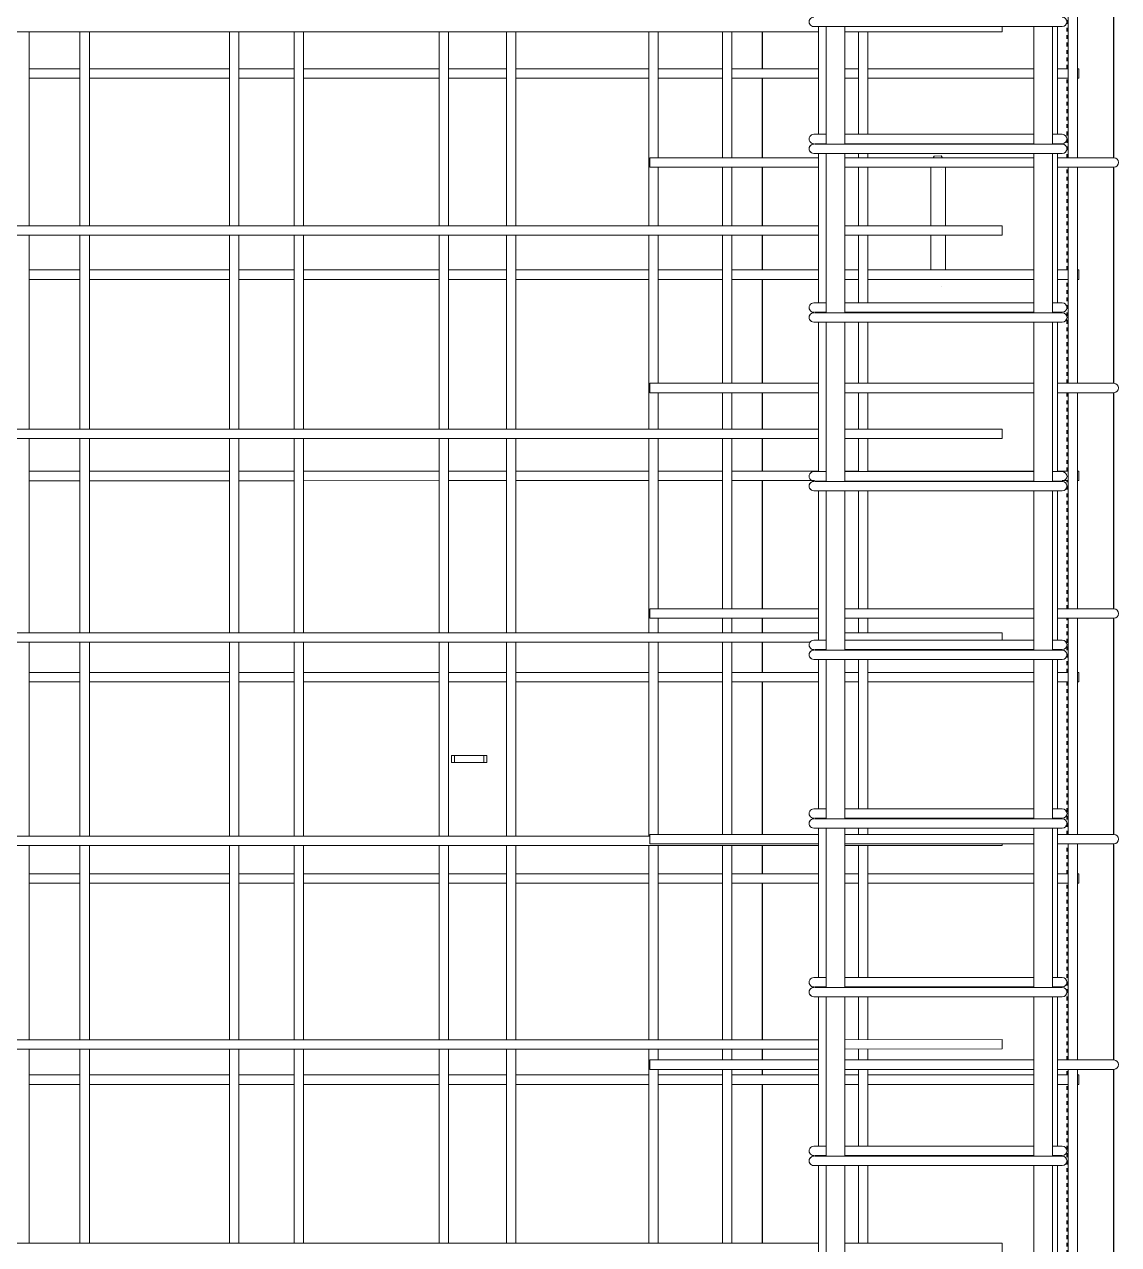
# Model space of a CAD drawing. Header units: millimetres. Extents: x -12508 to 11584, y -2169 to 13538.
# Drawn here: x -9315 to -8382, y 1246 to 2288 of the extents above; entities that cross this region are included whole.
import ezdxf

# ---------------------------------------------------------------- set-up
doc = ezdxf.new("R2010")
doc.units = ezdxf.units.MM
doc.linetypes.add('Dash', pattern=[6.36, 3.18, -3.18])
for name, color, linetype, lineweight in [('A-GENM', 13, 'Continuous', 18), ('A-WALL', 113, 'Continuous', 25), ('A-WALL-HDLN', 110, 'Dash', 25), ('S-COLS', 52, 'Continuous', 18), ('S-RBAR', 171, 'Continuous', 18)]:
    doc.layers.add(name, color=color, linetype=linetype, lineweight=lineweight)

# ---------------------------------------------------------------- blocks, each defined once
blk = doc.blocks.new('RR spread anchor face based - RR-SA-1_4-160-V2-Elevation Front 1')
at = {"layer": 'A-GENM'}
for p, q in [((-8950.6, 627.8), (-8948.1, 627.8)), ((-8950.6, 621.8), (-8950.6, 627.8)), ((-8948.1, 627.8), (-8923.1, 627.8)), ((-8948.1, 621.8), (-8948.1, 627.8)), ((-8923.1, 627.8), (-8920.6, 627.8)), ((-8923.1, 621.8), (-8923.1, 627.8)), ((-8920.6, 627.8), (-8920.6, 621.8)), ((-8948.1, 621.8), (-8950.6, 621.8)), ((-8923.1, 621.8), (-8948.1, 621.8)), ((-8920.6, 621.8), (-8923.1, 621.8))]:
    blk.add_line(p, q, dxfattribs=at)
blk = doc.blocks.new('12_7Ø_ Lifting Insert_COLUMN - 12_9Ø Lifting insert-V4-Elevation Front 1')
at = {"layer": 'A-GENM'}
for p, q in [((-8538.2, 2175.5), (-8538.2, 2175.5)), ((-8533, 2163.9), (-8533, 2163.9)), ((-8533, 2063.9), (-8533, 2063.9))]:
    blk.add_line(p, q, dxfattribs=at)
at = {"layer": 'A-GENM', "flags": 128}
for points in [[(-8539.7, 2173.8), (-8539, 2175.1), (-8533, 2175.5), (-8531.7, 2173.8)], [(-8541.9, 2165.6), (-8541.9, 2154.1), (-8541.9, 2136.9), (-8541.9, 2116.9), (-8541.9, 2115.7)], [(-8529.2, 2115.7), (-8529.2, 2122.5), (-8529.2, 2142), (-8529.2, 2157.9), (-8529.2, 2165.8)], [(-8541.9, 2107.7), (-8541.9, 2097.4), (-8541.9, 2081.5), (-8541.9, 2078)], [(-8529.2, 2078), (-8529.2, 2085.3), (-8529.2, 2102.5), (-8529.2, 2107.7)]]:
    blk.add_lwpolyline(points, dxfattribs=at)

msp = doc.modelspace()

# ---------------------------------------------------------------- linework, layer by layer
at = {"layer": 'A-WALL'}
for p, q in [((-8385.6, 2173.8), (-8385.6, 2358.3)), ((-8685.6, 2281.4), (-8685.6, 2249.8)), ((-8685.6, 2241.8), (-8685.6, 2173.8)), ((-8685.6, 2165.8), (-8685.6, 2115.7)), ((-8385.6, 1981.3), (-8385.6, 2165.8)), ((-8685.6, 2107.7), (-8685.6, 2078)), ((-8685.6, 2070), (-8685.6, 1981.3)), ((-8685.6, 1973.3), (-8685.6, 1942.1)), ((-8385.6, 1788.8), (-8385.6, 1973.3)), ((-8685.6, 1934.1), (-8685.6, 1906.3)), ((-8685.6, 1898.3), (-8685.6, 1788.8)), ((-8685.6, 1780.8), (-8685.6, 1768.4)), ((-8385.6, 1596.3), (-8385.6, 1780.8)), ((-8685.6, 1760.4), (-8685.6, 1734.5)), ((-8685.6, 1726.5), (-8685.6, 1596.3)), ((-8685.6, 1586.8), (-8685.6, 1562.7)), ((-8385.6, 1403.8), (-8385.6, 1588.3)), ((-8685.6, 1554.7), (-8685.6, 1421.1)), ((-8685.6, 1413.1), (-8685.6, 1403.8)), ((-8685.6, 1395.8), (-8685.6, 1391)), ((-8385.6, 1211.3), (-8385.6, 1395.8)), ((-8685.6, 1383), (-8685.6, 1247.5))]:
    msp.add_line(p, q, dxfattribs=at)
at = {"layer": 'A-WALL-HDLN'}
for p, q in [((-8425.6, 2249.8), (-8425.6, 2358.3)), ((-8425.6, 2173.8), (-8425.6, 2241.8)), ((-8425.6, 2078), (-8425.6, 2165.8)), ((-8425.6, 1981.3), (-8425.6, 2070)), ((-8425.6, 1906.3), (-8425.6, 1973.3)), ((-8425.6, 1788.8), (-8425.6, 1898.3)), ((-8425.6, 1734.5), (-8425.6, 1780.8)), ((-8425.6, 1596.3), (-8425.6, 1726.5)), ((-8425.6, 1562.7), (-8425.6, 1588.3)), ((-8425.6, 1403.8), (-8425.6, 1554.7)), ((-8425.6, 1391), (-8425.6, 1395.8)), ((-8425.6, 1219.2), (-8425.6, 1383))]:
    msp.add_line(p, q, dxfattribs=at)
at = {"layer": 'S-COLS'}
for p, q in [((-8385.6, 2173.8), (-8385.6, 2358.3)), ((-8385.6, 1981.3), (-8385.6, 2165.8)), ((-8385.6, 1788.8), (-8385.6, 1973.3)), ((-8385.6, 1596.3), (-8385.6, 1780.8)), ((-8385.6, 1403.8), (-8385.6, 1588.3)), ((-8385.6, 1211.3), (-8385.6, 1395.8))]:
    msp.add_line(p, q, dxfattribs=at)
at = {"layer": 'S-RBAR'}
for p, q in [((-8424.7, 2173.8), (-8424.7, 2358.3)), ((-8416.7, 2173.8), (-8416.7, 2358.3)), ((-8637.5, 2281.4), (-9815.6, 2281.4)), ((-9311, 2115.7), (-9311, 2281.4)), ((-9267.6, 2115.7), (-9267.6, 2281.4)), ((-9259.6, 2115.7), (-9259.6, 2281.4)), ((-9140.1, 2115.7), (-9140.1, 2281.4)), ((-9132.1, 2115.7), (-9132.1, 2281.4)), ((-9085, 2115.7), (-9085, 2281.4)), ((-9077, 2115.7), (-9077, 2281.4)), ((-8961.3, 2115.7), (-8961.3, 2281.4)), ((-8953.3, 2115.7), (-8953.3, 2281.4)), ((-8903.8, 2115.7), (-8903.8, 2281.4)), ((-8895.8, 2115.7), (-8895.8, 2281.4)), ((-8782.4, 2115.7), (-8782.4, 2281.4)), ((-8774.4, 2173.8), (-8774.4, 2281.4)), ((-8719.6, 2173.8), (-8719.6, 2281.4)), ((-8711.6, 2173.8), (-8711.6, 2281.4)), ((-8637.5, 2193.8), (-8637.5, 2285.8)), ((-8631, 2185.5), (-8631, 2285.8)), ((-8449.6, 2285.8), (-8621.6, 2285.8)), ((-8615, 2185.5), (-8615, 2285.8)), ((-8480.8, 2281.4), (-8615, 2281.4)), ((-8603.5, 2193.8), (-8603.5, 2281.4)), ((-8595.5, 2193.8), (-8595.5, 2281.4)), ((-8480.8, 2285.8), (-8480.8, 2281.4)), ((-8453.9, 2185.5), (-8453.9, 2285.8)), ((-8437.9, 2185.5), (-8437.9, 2285.8)), ((-8433.7, 2193.8), (-8433.7, 2285.8)), ((-9267.6, 2249.8), (-9311, 2249.8)), ((-9140.1, 2249.8), (-9259.6, 2249.8)), ((-9085, 2249.8), (-9132.1, 2249.8)), ((-8961.3, 2249.8), (-9077, 2249.8)), ((-8903.8, 2249.8), (-8953.3, 2249.8)), ((-8782.4, 2249.8), (-8895.8, 2249.8)), ((-8719.6, 2249.8), (-8774.4, 2249.8)), ((-8637.5, 2249.8), (-8711.6, 2249.8)), ((-8603.5, 2249.8), (-8615, 2249.8)), ((-8453.9, 2249.8), (-8595.5, 2249.8)), ((-8424.7, 2249.8), (-8433.7, 2249.8)), ((-8415.6, 2249.8), (-8416.7, 2249.8)), ((-8415.6, 2249.8), (-8415.6, 2241.8)), ((-9267.6, 2241.8), (-9311, 2241.8)), ((-9140.1, 2241.8), (-9259.6, 2241.8)), ((-9085, 2241.8), (-9132.1, 2241.8)), ((-8961.3, 2241.8), (-9077, 2241.8)), ((-8903.8, 2241.8), (-8953.3, 2241.8)), ((-8782.4, 2241.8), (-8895.8, 2241.8)), ((-8719.6, 2241.8), (-8774.4, 2241.8)), ((-8637.5, 2241.8), (-8711.6, 2241.8)), ((-8603.5, 2241.8), (-8615, 2241.8)), ((-8453.9, 2241.8), (-8595.5, 2241.8)), ((-8424.7, 2241.8), (-8433.7, 2241.8)), ((-8415.6, 2241.8), (-8416.7, 2241.8)), ((-8615, 2193.8), (-8453.9, 2193.8)), ((-8637.5, 2049.9), (-8637.5, 2177.5)), ((-8631, 2041.5), (-8631, 2177.5)), ((-8449.6, 2185.5), (-8621.6, 2185.5)), ((-8449.6, 2177.5), (-8621.6, 2177.5)), ((-8615, 2185.8), (-8453.9, 2185.8)), ((-8615, 2041.5), (-8615, 2177.5)), ((-8603.5, 2173.8), (-8603.5, 2177.5)), ((-8595.5, 2173.8), (-8595.5, 2177.5)), ((-8453.9, 2041.5), (-8453.9, 2177.5)), ((-8437.9, 2041.5), (-8437.9, 2177.5)), ((-8433.7, 2049.9), (-8433.7, 2177.5)), ((-8781.6, 2173.8), (-8637.5, 2173.8)), ((-8781.6, 2165.8), (-8781.6, 2173.8)), ((-8615, 2173.8), (-8453.9, 2173.8)), ((-8433.7, 2173.8), (-8405.6, 2173.8)), ((-8781.6, 2165.8), (-8637.5, 2165.8)), ((-8774.4, 2115.7), (-8774.4, 2165.8)), ((-8719.6, 2115.7), (-8719.6, 2165.8)), ((-8711.6, 2115.7), (-8711.6, 2165.8)), ((-8615, 2165.8), (-8453.9, 2165.8)), ((-8603.5, 2115.7), (-8603.5, 2165.8)), ((-8595.5, 2115.7), (-8595.5, 2165.8)), ((-8433.7, 2165.8), (-8405.6, 2165.8)), ((-8424.7, 1981.3), (-8424.7, 2165.8)), ((-8416.7, 1981.3), (-8416.7, 2165.8)), ((-8637.5, 2115.7), (-9815.6, 2115.7)), ((-8480.8, 2115.7), (-8615, 2115.7)), ((-8480.8, 2115.7), (-8480.8, 2107.7)), ((-8637.5, 2107.7), (-9815.6, 2107.7)), ((-9311, 1942.1), (-9311, 2107.7)), ((-9267.6, 1942.1), (-9267.6, 2107.7)), ((-9259.6, 1942.1), (-9259.6, 2107.7)), ((-9140.1, 1942.1), (-9140.1, 2107.7)), ((-9132.1, 1942.1), (-9132.1, 2107.7)), ((-9085, 1942.1), (-9085, 2107.7)), ((-9077, 1942.1), (-9077, 2107.7)), ((-8961.3, 1942.1), (-8961.3, 2107.7)), ((-8953.3, 1942.1), (-8953.3, 2107.7)), ((-8903.8, 1942.1), (-8903.8, 2107.7)), ((-8895.8, 1942.1), (-8895.8, 2107.7)), ((-8782.4, 1942.1), (-8782.4, 2107.7)), ((-8774.4, 1981.3), (-8774.4, 2107.7)), ((-8719.6, 1981.3), (-8719.6, 2107.7)), ((-8711.6, 1981.3), (-8711.6, 2107.7)), ((-8480.8, 2107.7), (-8615, 2107.7)), ((-8603.5, 2049.9), (-8603.5, 2107.7)), ((-8595.5, 2049.9), (-8595.5, 2107.7)), ((-9267.6, 2078), (-9311, 2078)), ((-9140.1, 2078), (-9259.6, 2078)), ((-9085, 2078), (-9132.1, 2078)), ((-8961.3, 2078), (-9077, 2078)), ((-8903.8, 2078), (-8953.3, 2078)), ((-8782.4, 2078), (-8895.8, 2078)), ((-8719.6, 2078), (-8774.4, 2078)), ((-8637.5, 2078), (-8711.6, 2078)), ((-8603.5, 2078), (-8615, 2078)), ((-8453.9, 2078), (-8595.5, 2078)), ((-8424.7, 2078), (-8433.7, 2078)), ((-8415.6, 2078), (-8416.7, 2078)), ((-8415.6, 2078), (-8415.6, 2070)), ((-9267.6, 2070), (-9311, 2070)), ((-9140.1, 2070), (-9259.6, 2070)), ((-9085, 2070), (-9132.1, 2070)), ((-8961.3, 2070), (-9077, 2070)), ((-8903.8, 2070), (-8953.3, 2070)), ((-8782.4, 2070), (-8895.8, 2070)), ((-8719.6, 2070), (-8774.4, 2070)), ((-8637.5, 2070), (-8711.6, 2070)), ((-8603.5, 2070), (-8615, 2070)), ((-8453.9, 2070), (-8595.5, 2070)), ((-8424.7, 2070), (-8433.7, 2070)), ((-8415.6, 2070), (-8416.7, 2070)), ((-8449.6, 2041.5), (-8621.6, 2041.5)), ((-8615, 2049.9), (-8453.9, 2049.9)), ((-8615, 2041.9), (-8453.9, 2041.9)), ((-8637.5, 1905.9), (-8637.5, 2033.5)), ((-8631, 1897.6), (-8631, 2033.5)), ((-8449.6, 2033.5), (-8621.6, 2033.5)), ((-8615, 1897.6), (-8615, 2033.5)), ((-8603.5, 1981.3), (-8603.5, 2033.5)), ((-8595.5, 1981.3), (-8595.5, 2033.5)), ((-8453.9, 1897.6), (-8453.9, 2033.5)), ((-8437.9, 1897.6), (-8437.9, 2033.5)), ((-8433.7, 1905.9), (-8433.7, 2033.5)), ((-8781.6, 1981.3), (-8637.5, 1981.3)), ((-8781.6, 1973.3), (-8781.6, 1981.3)), ((-8615, 1981.3), (-8453.9, 1981.3)), ((-8433.7, 1981.3), (-8405.6, 1981.3)), ((-8781.6, 1973.3), (-8637.5, 1973.3)), ((-8774.4, 1942.1), (-8774.4, 1973.3)), ((-8719.6, 1942.1), (-8719.6, 1973.3)), ((-8711.6, 1942.1), (-8711.6, 1973.3)), ((-8615, 1973.3), (-8453.9, 1973.3)), ((-8603.5, 1942.1), (-8603.5, 1973.3)), ((-8595.5, 1942.1), (-8595.5, 1973.3)), ((-8433.7, 1973.3), (-8405.6, 1973.3)), ((-8424.7, 1788.8), (-8424.7, 1973.3)), ((-8416.7, 1788.8), (-8416.7, 1973.3)), ((-8637.5, 1942.1), (-9815.6, 1942.1)), ((-8480.8, 1942.1), (-8615, 1942.1)), ((-8480.8, 1942.1), (-8480.8, 1934.1)), ((-8637.5, 1934.1), (-9815.6, 1934.1)), ((-9311, 1768.4), (-9311, 1934.1)), ((-9267.6, 1768.4), (-9267.6, 1934.1)), ((-9259.6, 1768.4), (-9259.6, 1934.1)), ((-9140.1, 1768.4), (-9140.1, 1934.1)), ((-9132.1, 1768.4), (-9132.1, 1934.1)), ((-9084.9, 1768.4), (-9085, 1934.1)), ((-9076.9, 1768.4), (-9077, 1934.1)), ((-8961.3, 1768.4), (-8961.3, 1934.1)), ((-8953.3, 1768.4), (-8953.3, 1934.1)), ((-8903.8, 1768.4), (-8903.8, 1934.1)), ((-8895.8, 1768.4), (-8895.8, 1934.1)), ((-8782.4, 1768.4), (-8782.4, 1934.1)), ((-8774.4, 1788.8), (-8774.4, 1934.1)), ((-8719.6, 1788.8), (-8719.6, 1934.1)), ((-8711.6, 1788.8), (-8711.6, 1934.1)), ((-8480.8, 1934.1), (-8615, 1934.1)), ((-8603.5, 1905.9), (-8603.5, 1934.1)), ((-8595.5, 1905.9), (-8595.5, 1934.1)), ((-9267.6, 1906.2), (-9311, 1906.2)), ((-9140.1, 1906.2), (-9259.6, 1906.2)), ((-9085, 1906.2), (-9132.1, 1906.2)), ((-8961.3, 1906.3), (-9077, 1906.2)), ((-8903.8, 1906.3), (-8953.3, 1906.3)), ((-8782.4, 1906.3), (-8895.8, 1906.3)), ((-8719.6, 1906.3), (-8774.4, 1906.3)), ((-8637.5, 1906.3), (-8711.6, 1906.3)), ((-8603.5, 1906.3), (-8615, 1906.3)), ((-8615, 1905.9), (-8453.9, 1905.9)), ((-8453.9, 1906.3), (-8595.5, 1906.3)), ((-8424.7, 1906.3), (-8433.7, 1906.3)), ((-8415.6, 1906.3), (-8416.7, 1906.3)), ((-8415.6, 1906.3), (-8415.6, 1898.3)), ((-9267.6, 1898.2), (-9311, 1898.2)), ((-9140.1, 1898.2), (-9259.6, 1898.2)), ((-9085, 1898.2), (-9132.1, 1898.2)), ((-8961.3, 1898.3), (-9077, 1898.2)), ((-8903.8, 1898.3), (-8953.3, 1898.3)), ((-8782.4, 1898.3), (-8895.8, 1898.3)), ((-8719.6, 1898.3), (-8774.4, 1898.3)), ((-8643.1, 1898.3), (-8711.6, 1898.3)), ((-8640.9, 1898.3), (-8642.6, 1898.3)), ((-8449.6, 1897.6), (-8621.6, 1897.6)), ((-8615, 1897.9), (-8453.9, 1897.9)), ((-8428.6, 1898.3), (-8429.6, 1898.3)), ((-8424.7, 1898.3), (-8428.2, 1898.3)), ((-8415.6, 1898.3), (-8416.7, 1898.3)), ((-8637.5, 1762), (-8637.5, 1889.6)), ((-8631, 1753.6), (-8631, 1889.6)), ((-8449.6, 1889.6), (-8621.6, 1889.6)), ((-8615, 1753.6), (-8615, 1889.6)), ((-8603.5, 1788.8), (-8603.5, 1889.6)), ((-8595.5, 1788.8), (-8595.5, 1889.6)), ((-8453.9, 1753.6), (-8453.9, 1889.6)), ((-8437.9, 1753.6), (-8437.9, 1889.6)), ((-8433.7, 1762), (-8433.7, 1889.6)), ((-8781.6, 1788.8), (-8637.5, 1788.8)), ((-8781.6, 1780.8), (-8781.6, 1788.8)), ((-8781.6, 1780.8), (-8637.5, 1780.8)), ((-8774.4, 1768.4), (-8774.4, 1780.8)), ((-8719.6, 1768.4), (-8719.6, 1780.8)), ((-8711.6, 1768.4), (-8711.6, 1780.8)), ((-8615, 1788.8), (-8453.9, 1788.8)), ((-8615, 1780.8), (-8453.9, 1780.8)), ((-8603.5, 1768.4), (-8603.5, 1780.8)), ((-8595.5, 1768.4), (-8595.5, 1780.8)), ((-8433.7, 1788.8), (-8405.6, 1788.8)), ((-8433.7, 1780.8), (-8405.6, 1780.8)), ((-8424.7, 1596.3), (-8424.7, 1780.8)), ((-8416.7, 1596.3), (-8416.7, 1780.8)), ((-8637.5, 1768.4), (-9815.6, 1768.4)), ((-8644.4, 1760.4), (-9815.6, 1760.4)), ((-9311, 1594.8), (-9311, 1760.4)), ((-9267.6, 1594.8), (-9267.6, 1760.4)), ((-9259.6, 1594.8), (-9259.6, 1760.4)), ((-9140.1, 1594.8), (-9140.1, 1760.4)), ((-9132.1, 1594.8), (-9132.1, 1760.4)), ((-9084.9, 1594.8), (-9084.9, 1760.4)), ((-9076.9, 1594.8), (-9076.9, 1760.4)), ((-8961.3, 1594.8), (-8961.3, 1760.4)), ((-8953.3, 1594.8), (-8953.3, 1760.4)), ((-8903.8, 1594.8), (-8903.8, 1760.4)), ((-8895.8, 1594.8), (-8895.8, 1760.4)), ((-8782.4, 1594.8), (-8782.4, 1760.4)), ((-8774.4, 1596.3), (-8774.4, 1760.4)), ((-8719.6, 1596.3), (-8719.6, 1760.4)), ((-8711.6, 1596.3), (-8711.6, 1760.4)), ((-8480.8, 1768.4), (-8615, 1768.4)), ((-8615, 1762), (-8453.9, 1762)), ((-8480.8, 1768.4), (-8480.8, 1762)), ((-8449.6, 1753.6), (-8621.6, 1753.6)), ((-8615, 1754), (-8453.9, 1754)), ((-8637.5, 1618.1), (-8637.5, 1745.6)), ((-8631, 1609.7), (-8631, 1745.6)), ((-8449.6, 1745.6), (-8621.6, 1745.6)), ((-8615, 1609.7), (-8615, 1745.6)), ((-8603.5, 1618.1), (-8603.5, 1745.6)), ((-8595.5, 1618.1), (-8595.5, 1745.6)), ((-8453.9, 1609.7), (-8453.9, 1745.6)), ((-8437.9, 1609.7), (-8437.9, 1745.6)), ((-8433.7, 1618.1), (-8433.7, 1745.6)), ((-9267.6, 1734.5), (-9311, 1734.5)), ((-9140.1, 1734.5), (-9259.6, 1734.5)), ((-9084.9, 1734.5), (-9132.1, 1734.5)), ((-8961.3, 1734.5), (-9076.9, 1734.5)), ((-8903.8, 1734.5), (-8953.3, 1734.5)), ((-8782.4, 1734.5), (-8895.8, 1734.5)), ((-8719.6, 1734.5), (-8774.4, 1734.5)), ((-8637.5, 1734.5), (-8711.6, 1734.5)), ((-8603.5, 1734.5), (-8615, 1734.5)), ((-8453.9, 1734.5), (-8595.5, 1734.5)), ((-8424.7, 1734.5), (-8433.7, 1734.5)), ((-8415.6, 1734.5), (-8416.7, 1734.5)), ((-8415.6, 1734.5), (-8415.6, 1726.5)), ((-9267.6, 1726.5), (-9311, 1726.5)), ((-9140.1, 1726.5), (-9259.6, 1726.5)), ((-9084.9, 1726.5), (-9132.1, 1726.5)), ((-8961.3, 1726.5), (-9076.9, 1726.5)), ((-8903.8, 1726.5), (-8953.3, 1726.5)), ((-8782.4, 1726.5), (-8895.8, 1726.5)), ((-8719.6, 1726.5), (-8774.4, 1726.5)), ((-8637.5, 1726.5), (-8711.6, 1726.5)), ((-8603.5, 1726.5), (-8615, 1726.5)), ((-8453.9, 1726.5), (-8595.5, 1726.5)), ((-8424.7, 1726.5), (-8433.7, 1726.5)), ((-8415.6, 1726.5), (-8416.7, 1726.5)), ((-8615, 1618.1), (-8453.9, 1618.1)), ((-8449.6, 1609.7), (-8621.6, 1609.7)), ((-8615, 1610.1), (-8453.9, 1610.1)), ((-8781.6, 1594.8), (-9815.6, 1594.8)), ((-8781.6, 1596.3), (-8637.5, 1596.3)), ((-8781.6, 1588.3), (-8781.6, 1596.3)), ((-8637.5, 1474.1), (-8637.5, 1601.7)), ((-8631, 1465.7), (-8631, 1601.7)), ((-8449.6, 1601.7), (-8621.6, 1601.7)), ((-8615, 1465.7), (-8615, 1601.7)), ((-8615, 1596.3), (-8453.9, 1596.3)), ((-8603.5, 1596.3), (-8603.5, 1601.7)), ((-8595.5, 1596.3), (-8595.5, 1601.7)), ((-8453.9, 1465.7), (-8453.9, 1601.7)), ((-8437.9, 1465.7), (-8437.9, 1601.7)), ((-8433.7, 1474.1), (-8433.7, 1601.7)), ((-8433.7, 1596.3), (-8405.6, 1596.3)), ((-8637.5, 1586.8), (-9815.6, 1586.8)), ((-9311, 1421.1), (-9311, 1586.8)), ((-9267.6, 1421.1), (-9267.6, 1586.8)), ((-9259.6, 1421.1), (-9259.6, 1586.8)), ((-9140.1, 1421.1), (-9140.1, 1586.8)), ((-9132.1, 1421.1), (-9132.1, 1586.8)), ((-9084.9, 1421.1), (-9084.9, 1586.8)), ((-9076.9, 1421.1), (-9076.9, 1586.8)), ((-8961.3, 1421.1), (-8961.3, 1586.8)), ((-8953.3, 1421.1), (-8953.3, 1586.8)), ((-8903.8, 1421.1), (-8903.8, 1586.8)), ((-8895.8, 1421.1), (-8895.8, 1586.8)), ((-8782.4, 1421.1), (-8782.4, 1586.8)), ((-8781.6, 1588.3), (-8637.5, 1588.3)), ((-8774.4, 1421.1), (-8774.4, 1586.8)), ((-8719.6, 1421.1), (-8719.6, 1586.8)), ((-8711.6, 1421.1), (-8711.6, 1586.8)), ((-8615, 1588.3), (-8453.9, 1588.3)), ((-8480.8, 1586.8), (-8615, 1586.8)), ((-8603.5, 1474.1), (-8603.5, 1586.8)), ((-8595.5, 1474.1), (-8595.5, 1586.8)), ((-8480.8, 1588.3), (-8480.8, 1586.8)), ((-8433.7, 1588.3), (-8405.6, 1588.3)), ((-8424.7, 1403.8), (-8424.7, 1588.3)), ((-8416.7, 1403.8), (-8416.7, 1588.3)), ((-9267.6, 1562.7), (-9311, 1562.7)), ((-9140.1, 1562.7), (-9259.6, 1562.7)), ((-9084.9, 1562.7), (-9132.1, 1562.7)), ((-8961.3, 1562.7), (-9076.9, 1562.7)), ((-8903.8, 1562.7), (-8953.3, 1562.7)), ((-8782.4, 1562.7), (-8895.8, 1562.7)), ((-8719.6, 1562.7), (-8774.4, 1562.7)), ((-8637.5, 1562.7), (-8711.6, 1562.7)), ((-8603.5, 1562.7), (-8615, 1562.7)), ((-8453.9, 1562.7), (-8595.5, 1562.7)), ((-8424.7, 1562.7), (-8433.7, 1562.7)), ((-8415.6, 1562.7), (-8416.7, 1562.7)), ((-8415.6, 1562.7), (-8415.6, 1554.7)), ((-9267.6, 1554.7), (-9311, 1554.7)), ((-9140.1, 1554.7), (-9259.6, 1554.7)), ((-9084.9, 1554.7), (-9132.1, 1554.7)), ((-8961.3, 1554.7), (-9076.9, 1554.7)), ((-8903.8, 1554.7), (-8953.3, 1554.7)), ((-8782.4, 1554.7), (-8895.8, 1554.7)), ((-8719.6, 1554.7), (-8774.4, 1554.7)), ((-8637.5, 1554.7), (-8711.6, 1554.7)), ((-8603.5, 1554.7), (-8615, 1554.7)), ((-8453.9, 1554.7), (-8595.5, 1554.7)), ((-8424.7, 1554.7), (-8433.7, 1554.7)), ((-8415.6, 1554.7), (-8416.7, 1554.7)), ((-8615, 1474.1), (-8453.9, 1474.1)), ((-8449.6, 1465.7), (-8621.6, 1465.7)), ((-8615, 1466.1), (-8453.9, 1466.1)), ((-8637.5, 1330.2), (-8637.5, 1457.7)), ((-8631, 1321.7), (-8631, 1457.7)), ((-8449.6, 1457.7), (-8621.6, 1457.7)), ((-8615, 1321.7), (-8615, 1457.7)), ((-8603.5, 1421.1), (-8603.5, 1457.7)), ((-8595.5, 1421.1), (-8595.5, 1457.7)), ((-8453.9, 1321.7), (-8453.9, 1457.7)), ((-8437.9, 1321.7), (-8437.9, 1457.7)), ((-8433.7, 1330.2), (-8433.7, 1457.7)), ((-8637.5, 1421.1), (-9815.6, 1421.1)), ((-8480.8, 1421.2), (-8615, 1421.1)), ((-8480.8, 1421.2), (-8480.8, 1413.2)), ((-8637.5, 1413.1), (-9815.6, 1413.1)), ((-9311, 1247.5), (-9311, 1413.1)), ((-9267.6, 1247.5), (-9267.6, 1413.1)), ((-9259.6, 1247.5), (-9259.6, 1413.1)), ((-9140.1, 1247.5), (-9140.1, 1413.1)), ((-9132.1, 1247.5), (-9132.1, 1413.1)), ((-9084.9, 1247.5), (-9084.9, 1413.1)), ((-9076.9, 1247.5), (-9076.9, 1413.1)), ((-8961.3, 1247.5), (-8961.3, 1413.1)), ((-8953.3, 1247.5), (-8953.3, 1413.1)), ((-8903.8, 1247.5), (-8903.8, 1413.1)), ((-8895.8, 1247.5), (-8895.8, 1413.1)), ((-8782.4, 1247.5), (-8782.4, 1413.1)), ((-8774.4, 1403.8), (-8774.4, 1413.1)), ((-8719.6, 1403.8), (-8719.6, 1413.1)), ((-8711.6, 1403.8), (-8711.6, 1413.1)), ((-8480.8, 1413.2), (-8615, 1413.1)), ((-8603.5, 1403.8), (-8603.5, 1413.1)), ((-8595.5, 1403.8), (-8595.5, 1413.1)), ((-8781.6, 1403.8), (-8637.5, 1403.8)), ((-8781.6, 1395.8), (-8781.6, 1403.8)), ((-8781.6, 1395.8), (-8637.5, 1395.8)), ((-8774.4, 1247.5), (-8774.4, 1395.8)), ((-8719.6, 1247.5), (-8719.6, 1395.8)), ((-8711.6, 1247.5), (-8711.6, 1395.8)), ((-8615, 1403.8), (-8453.9, 1403.8)), ((-8615, 1395.8), (-8453.9, 1395.8)), ((-8603.5, 1330.2), (-8603.5, 1395.8)), ((-8595.5, 1330.2), (-8595.5, 1395.8)), ((-8433.7, 1403.8), (-8405.6, 1403.8)), ((-8433.7, 1395.8), (-8405.6, 1395.8)), ((-8424.6, 1211.3), (-8424.7, 1395.8)), ((-8416.6, 1211.3), (-8416.7, 1395.8)), ((-9267.6, 1391), (-9311, 1391)), ((-9140.1, 1391), (-9259.6, 1391)), ((-9084.9, 1391), (-9132.1, 1391)), ((-8961.3, 1391), (-9076.9, 1391)), ((-8903.8, 1391), (-8953.3, 1391)), ((-8782.4, 1391), (-8895.8, 1391)), ((-8719.6, 1391), (-8774.4, 1391)), ((-8637.5, 1391), (-8711.6, 1391)), ((-8603.5, 1391), (-8615, 1391)), ((-8453.9, 1391), (-8595.5, 1391)), ((-8424.7, 1391), (-8433.7, 1391)), ((-8415.6, 1391), (-8416.7, 1391)), ((-8415.6, 1391), (-8415.6, 1383)), ((-9267.6, 1383), (-9311, 1383)), ((-9140.1, 1383), (-9259.6, 1383)), ((-9084.9, 1383), (-9132.1, 1383)), ((-8961.3, 1383), (-9076.9, 1383)), ((-8903.8, 1383), (-8953.3, 1383)), ((-8782.4, 1383), (-8895.8, 1383)), ((-8719.6, 1383), (-8774.4, 1383)), ((-8637.5, 1383), (-8711.6, 1383)), ((-8603.5, 1383), (-8615, 1383)), ((-8453.9, 1383), (-8595.5, 1383)), ((-8424.7, 1383), (-8433.7, 1383)), ((-8415.6, 1383), (-8416.7, 1383)), ((-8615, 1330.2), (-8453.9, 1330.2)), ((-8637.5, 1186.2), (-8637.5, 1313.7)), ((-8631, 1177.8), (-8631, 1313.7)), ((-8449.6, 1321.7), (-8621.6, 1321.7)), ((-8449.6, 1313.7), (-8621.6, 1313.7)), ((-8615, 1322.2), (-8453.9, 1322.2)), ((-8615, 1177.8), (-8615, 1313.7)), ((-8603.5, 1247.5), (-8603.5, 1313.7)), ((-8595.5, 1247.5), (-8595.5, 1313.7)), ((-8453.9, 1177.8), (-8453.9, 1313.7)), ((-8437.9, 1177.8), (-8437.9, 1313.7)), ((-8433.7, 1186.2), (-8433.7, 1313.7)), ((-8637.5, 1247.5), (-9485.6, 1247.5)), ((-8480.8, 1247.5), (-8615, 1247.5)), ((-8480.8, 1247.5), (-8480.8, 1239.5))]:
    msp.add_line(p, q, dxfattribs=at)
for centre, start, end in [((-8641.6, 2289.8), 90.0006, 270.0006), ((-8429.6, 2289.8), 270.0006, 90.0006), ((-8641.6, 2189.8), 90.0006, 270.0006), ((-8429.6, 2189.8), 270.0006, 90.0006), ((-8641.6, 2181.5), 90.0006, 270.0006), ((-8641.6, 2181.5), 120.0006, 165.0006), ((-8641.6, 2181.5), 195.0006, 240.0006), ((-8641.6, 2181.5), 90.0006, 105.0006), ((-8429.6, 2181.5), 270.0006, 90.0006), ((-8385.6, 2169.8), 270.0006, 90.0006), ((-8641.6, 2045.9), 90.0006, 270.0006), ((-8641.6, 2037.5), 90.0006, 270.0006), ((-8641.6, 2037.5), 90.0006, 105.0006), ((-8429.6, 2045.9), 270.0006, 90.0006), ((-8429.6, 2037.5), 270.0006, 90.0006), ((-8641.6, 2037.5), 120.0006, 165.0006), ((-8641.6, 2037.5), 195.0006, 240.0006), ((-8385.6, 1977.3), 270.0006, 90.0006), ((-8641.6, 1901.9), 90.0006, 270.0006), ((-8429.6, 1901.9), 270.0006, 90.0006), ((-8641.6, 1893.6), 90.0006, 270.0006), ((-8641.6, 1893.6), 120.0006, 165.0006), ((-8641.6, 1893.6), 90.0006, 105.0006), ((-8429.6, 1893.6), 270.0006, 90.0006), ((-8641.6, 1893.6), 195.0006, 240.0006), ((-8385.6, 1784.8), 270.0006, 90.0006), ((-8641.6, 1758), 90.0006, 270.0006), ((-8429.6, 1758), 270.0006, 90.0006), ((-8641.6, 1749.6), 90.0006, 270.0006), ((-8641.6, 1749.6), 120.0006, 165.0006), ((-8641.6, 1749.6), 90.0006, 105.0006), ((-8429.6, 1749.6), 270.0006, 90.0006), ((-8641.6, 1749.6), 195.0006, 240.0006), ((-8641.6, 1614.1), 90.0006, 270.0006), ((-8429.6, 1614.1), 270.0006, 90.0006), ((-8641.6, 1605.7), 90.0006, 270.0006), ((-8641.6, 1605.6), 120.0006, 165.0006), ((-8641.6, 1605.6), 195.0006, 240.0006), ((-8641.6, 1605.6), 90.0006, 105.0006), ((-8429.6, 1605.7), 270.0006, 90.0006), ((-8385.6, 1592.3), 270.0006, 90.0006), ((-8641.6, 1470.1), 90.0006, 270.0006), ((-8429.6, 1470.1), 270.0006, 90.0006), ((-8641.6, 1461.7), 90.0006, 270.0006), ((-8641.6, 1461.7), 120.0006, 165.0006), ((-8641.6, 1461.7), 195.0006, 240.0006), ((-8641.6, 1461.7), 90.0006, 105.0006), ((-8429.6, 1461.7), 270.0006, 90.0006), ((-8385.6, 1399.8), 270.0006, 90.0006), ((-8641.6, 1326.2), 90.0006, 270.0006), ((-8429.6, 1326.2), 270.0006, 90.0006), ((-8641.6, 1317.7), 90.0006, 270.0006), ((-8641.6, 1317.7), 120.0006, 165.0006), ((-8641.6, 1317.7), 195.0006, 240.0006), ((-8641.6, 1317.7), 90.0006, 105.0006), ((-8429.6, 1317.7), 270.0006, 90.0006)]:
    msp.add_arc(centre, 4, start, end, dxfattribs=at)
for centre, start_param, end_param in [((-8621.6, 2285.8), 2.439395, 3.141593), ((-8621.6, 2285.8), 2.264812, 2.447556), ((-8621.6, 2285.8), 1.570785, 2.272973), ((-8449.6, 2285.8), 0, 1.570785), ((-8621.6, 2193.8), 2.063649, 3.141593), ((-8449.6, 2193.8), 0, 0.921892), ((-8621.6, 2185.5), 3.0502, 3.141581), ((-8621.6, 2177.5), 2.439395, 3.141593), ((-8621.6, 2185.8), 2.356171, 2.879774), ((-8621.6, 2185.5), 2.356188, 2.879774), ((-8621.6, 2177.5), 2.264812, 2.447556), ((-8621.6, 2185.8), 2.069963, 2.356171), ((-8621.6, 2185.5), 1.570785, 2.356171), ((-8621.6, 2177.5), 1.570785, 2.272973), ((-8449.6, 2185.5), 6.283174, 7.853958), ((-8449.6, 2177.5), 0, 1.570785), ((-8449.6, 2185.8), 0.785375, 0.934147), ((-8449.6, 2185.8), 6.283168, 7.06856), ((-8405.6, 2173.8), 0, 1.570785), ((-8405.6, 2165.8), 6.283174, 7.853958), ((-8621.6, 2049.9), 2.063649, 3.141593), ((-8621.6, 2041.5), 3.0502, 3.141581), ((-8621.6, 2041.9), 2.356171, 2.879774), ((-8621.6, 2041.5), 2.356188, 2.879774), ((-8621.6, 2041.9), 2.069963, 2.356171), ((-8621.6, 2041.5), 1.570785, 2.356171), ((-8449.6, 2041.5), 6.283174, 7.853958), ((-8449.6, 2041.9), 0.785375, 0.934147), ((-8449.6, 2049.9), 0, 0.921892), ((-8449.6, 2041.9), 6.283168, 7.06856), ((-8621.6, 2033.5), 2.439395, 3.141593), ((-8621.6, 2033.5), 2.264812, 2.447556), ((-8621.6, 2033.5), 1.570785, 2.272973), ((-8449.6, 2033.5), 0, 1.570785), ((-8405.6, 1981.3), 0, 1.570785), ((-8405.6, 1973.3), 6.283174, 7.853958), ((-8621.6, 1905.9), 2.063649, 3.141593), ((-8449.6, 1905.9), 0, 0.921892), ((-8621.6, 1897.6), 3.0502, 3.141581), ((-8621.6, 1897.9), 2.356171, 2.879774), ((-8621.6, 1897.6), 2.356188, 2.879774), ((-8621.6, 1897.9), 2.069963, 2.356171), ((-8621.6, 1897.6), 1.570785, 2.356171), ((-8449.6, 1897.6), 6.283174, 7.853958), ((-8449.6, 1897.9), 0.785375, 0.934147), ((-8449.6, 1897.9), 6.283168, 7.06856), ((-8621.6, 1889.6), 2.439395, 3.141593), ((-8621.6, 1889.6), 2.264812, 2.447556), ((-8621.6, 1889.6), 1.570785, 2.272973), ((-8449.6, 1889.6), 0, 1.570785), ((-8405.6, 1788.8), 0, 1.570785), ((-8405.6, 1780.8), 6.283174, 7.853958), ((-8621.6, 1762), 2.063649, 3.141593), ((-8449.6, 1762), 0, 0.921892), ((-8621.6, 1753.6), 3.0502, 3.141581), ((-8621.6, 1754), 2.356171, 2.879774), ((-8621.6, 1753.6), 2.356188, 2.879774), ((-8621.6, 1754), 2.069963, 2.356171), ((-8621.6, 1753.6), 1.570785, 2.356171), ((-8449.6, 1753.6), 6.283174, 7.853958), ((-8449.6, 1754), 0.785375, 0.934147), ((-8449.6, 1754), 6.283168, 7.06856), ((-8621.6, 1745.6), 2.439395, 3.141593), ((-8621.6, 1745.6), 2.264812, 2.447556), ((-8621.6, 1745.6), 1.570785, 2.272973), ((-8449.6, 1745.6), 0, 1.570785), ((-8621.6, 1618.1), 2.063649, 3.141593), ((-8449.6, 1618.1), 0, 0.921892), ((-8621.6, 1609.7), 3.0502, 3.141581), ((-8621.6, 1610.1), 2.356171, 2.879774), ((-8621.6, 1609.7), 2.356188, 2.879774), ((-8621.6, 1610.1), 2.069963, 2.356171), ((-8621.6, 1609.7), 1.570785, 2.356171), ((-8449.6, 1609.7), 6.283174, 7.853958), ((-8449.6, 1610.1), 0.785375, 0.934147), ((-8449.6, 1610.1), 6.283168, 7.06856), ((-8621.6, 1601.7), 2.439395, 3.141593), ((-8621.6, 1601.7), 2.264812, 2.447556), ((-8621.6, 1601.7), 1.570785, 2.272973), ((-8449.6, 1601.7), 0, 1.570785), ((-8405.6, 1596.3), 0, 1.570785), ((-8405.6, 1588.3), 6.283174, 7.853958), ((-8621.6, 1474.1), 2.063649, 3.141593), ((-8449.6, 1474.1), 0, 0.921892), ((-8621.6, 1465.7), 3.0502, 3.141581), ((-8621.6, 1466.1), 2.356171, 2.879774), ((-8621.6, 1465.7), 2.356188, 2.879774), ((-8621.6, 1466.1), 2.069963, 2.356171), ((-8621.6, 1465.7), 1.570785, 2.356171), ((-8449.6, 1465.7), 6.283174, 7.853958), ((-8449.6, 1466.1), 0.785375, 0.934147), ((-8449.6, 1466.1), 6.283168, 7.06856), ((-8621.6, 1457.7), 2.439395, 3.141593), ((-8621.6, 1457.7), 2.264812, 2.447556), ((-8621.6, 1457.7), 1.570785, 2.272973), ((-8449.6, 1457.7), 0, 1.570785), ((-8405.6, 1403.8), 0, 1.570785), ((-8405.6, 1395.8), 6.283174, 7.853958), ((-8621.6, 1330.2), 2.063649, 3.141593), ((-8449.6, 1330.2), 0, 0.921892), ((-8621.6, 1321.7), 3.0502, 3.141581), ((-8621.6, 1313.7), 2.439395, 3.141593), ((-8621.6, 1322.2), 2.356171, 2.879774), ((-8621.6, 1321.7), 2.356188, 2.879774), ((-8621.6, 1313.7), 2.264812, 2.447556), ((-8621.6, 1322.2), 2.069963, 2.356171), ((-8621.6, 1321.7), 1.570785, 2.356171), ((-8621.6, 1313.7), 1.570785, 2.272973), ((-8449.6, 1321.7), 6.283174, 7.853958), ((-8449.6, 1313.7), 0, 1.570785), ((-8449.6, 1322.2), 0.785375, 0.934147), ((-8449.6, 1322.2), 6.283168, 7.06856)]:
    msp.add_ellipse(centre, major_axis=(20, 0), ratio=0.000005, start_param=start_param, end_param=end_param, dxfattribs=at)

# ---------------------------------------------------------------- block references
at = {"layer": 'A-GENM'}
msp.add_blockref('12_7Ø_ Lifting Insert_COLUMN - 12_9Ø Lifting insert-V4-Elevation Front 1', (0, 0), dxfattribs=at)
at = {"layer": 'A-GENM', "rotation": 359.9988027049025}
msp.add_blockref('RR spread anchor face based - RR-SA-1_4-160-V2-Elevation Front 1', (0, 1035.8), dxfattribs=at)

doc.saveas('drawing.dxf')
